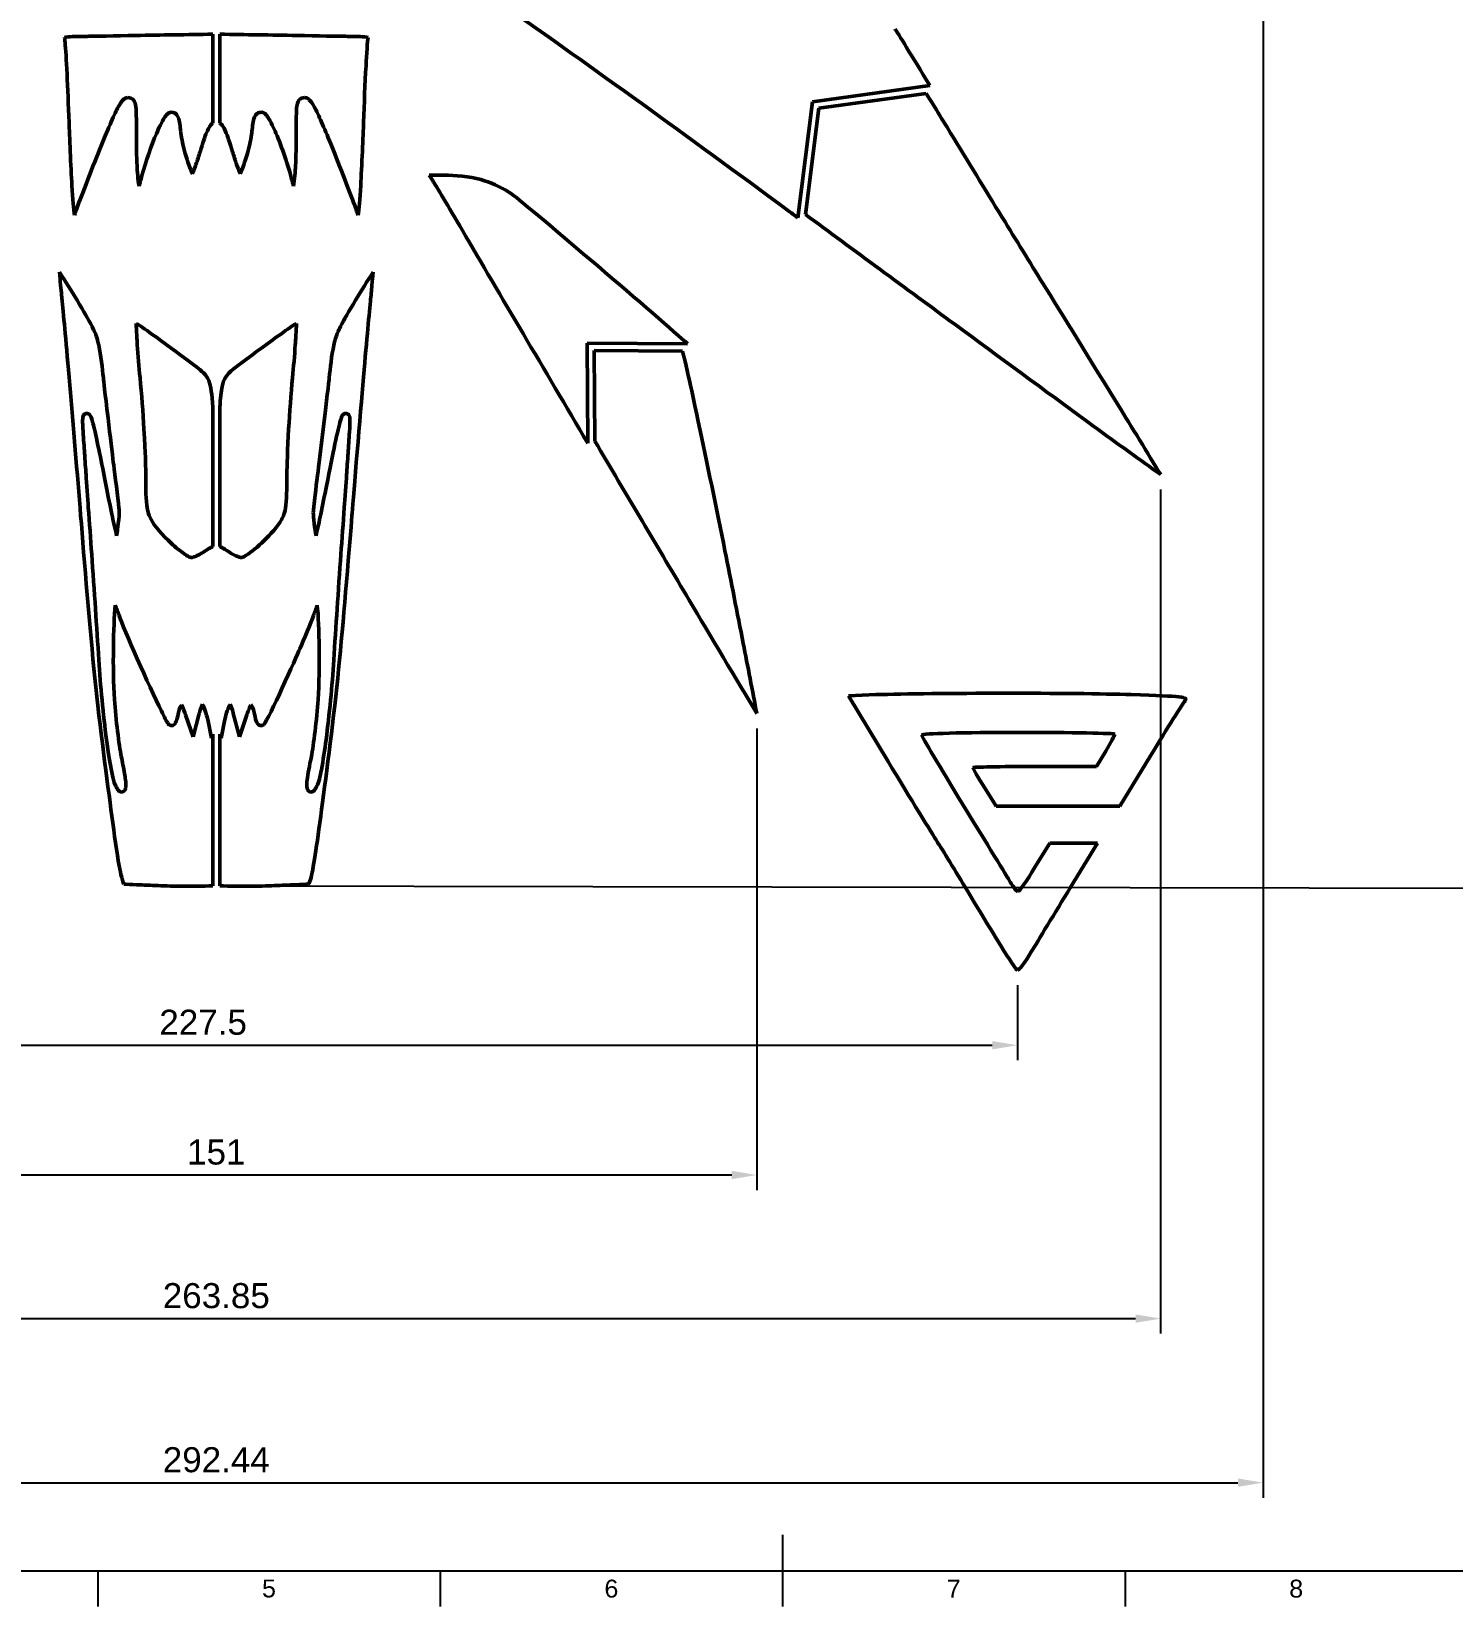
# Model space of a CAD drawing. Header units: millimetres. Extents: x 0 to 594, y 0 to 420.
# Drawn here: x 197.1 to 395.6, y 5 to 225.1 of the extents above; entities that cross this region are included whole.
import ezdxf
from ezdxf.enums import TextEntityAlignment as Align

# ---------------------------------------------------------------- set-up
doc = ezdxf.new("R2010")
doc.units = ezdxf.units.MM
doc.header["$LTSCALE"] = 0.75
for name, color, linetype, lineweight in [('Border', 7, 'Continuous', 25), ('Dimensions', 7, 'Continuous', 25), ('Visible', 7, 'Continuous', 50)]:
    doc.layers.add(name, color=color, linetype=linetype, lineweight=lineweight)
doc.styles.add('FusionTitle', font='arial.ttf')
doc.styles.get("Standard").update_dxf_attribs({"font": 'arial.ttf'})
doc.dimstyles.new('ISO-25', dxfattribs={"dimtxt": 3.5, "dimasz": 3.5, "dimexe": 2.1, "dimexo": 2.1, "dimgap": 1.4, "dimtad": 1, "dimzin": 12, "dimdsep": 46, "dimtxsty": 'Standard', "dimcen": 0, "dimclrd": 256, "dimclre": 256, "dimclrt": 256, "dimazin": 3, "dimtp": 0.1, "dimtm": 0.1, "dimtfac": 0.714286, "dimtmove": 0, "dimatfit": 3, "dimfxl": 1, "dimtzin": 12, "dimarcsym": 0})

# ---------------------------------------------------------------- blocks, each defined once
blk = doc.blocks.new('*D9')
at = {"layer": 'Defpoints', "color": 0, "transparency": 16777216}
for p in [(76.672313, 249.215953), (369.113087, 249.215953), (369.113087, 22.303294)]:
    blk.add_point(p, dxfattribs=at)
at = {"layer": 'Dimensions', "lineweight": -2, "transparency": 16777216}
for p, q in [((76.672313, 247.115953), (76.672313, 20.203294)), ((369.113087, 247.115953), (369.113087, 20.203294)), ((80.172313, 22.303294), (365.613087, 22.303294))]:
    blk.add_line(p, q, dxfattribs=at)
at = {"layer": 'Dimensions', "transparency": 16777216}
for points in [[(80.172313, 22.886627), (80.172313, 21.71996), (76.672313, 22.303294)], [(365.613087, 22.886627), (365.613087, 21.71996), (369.113087, 22.303294)]]:
    blk.add_solid(points, dxfattribs=at)
at = {"layer": 'Dimensions', "transparency": 16777216, "insert": (222.8927, 25.490299), "char_height": 3.5, "attachment_point": 5}
blk.add_mtext('292.44', dxfattribs=at)
blk = doc.blocks.new('*D10')
at = {"layer": 'Defpoints', "color": 0, "transparency": 16777216}
for p in [(90.969887, 163.189881), (354.815512, 163.189881), (354.815512, 45.231623)]:
    blk.add_point(p, dxfattribs=at)
at = {"layer": 'Dimensions', "lineweight": -2, "transparency": 16777216}
for p, q in [((90.969887, 161.089881), (90.969887, 43.131623)), ((354.815512, 161.089881), (354.815512, 43.131623)), ((94.469887, 45.231623), (351.315512, 45.231623))]:
    blk.add_line(p, q, dxfattribs=at)
at = {"layer": 'Dimensions', "transparency": 16777216}
for points in [[(94.469887, 45.814956), (94.469887, 44.64829), (90.969887, 45.231623)], [(351.315512, 45.814956), (351.315512, 44.64829), (354.815512, 45.231623)]]:
    blk.add_solid(points, dxfattribs=at)
at = {"layer": 'Dimensions', "transparency": 16777216, "insert": (222.8927, 48.419822), "char_height": 3.5, "attachment_point": 5}
blk.add_mtext('263.85', dxfattribs=at)
blk = doc.blocks.new('*D11')
at = {"layer": 'Defpoints', "color": 0, "transparency": 16777216}
for p in [(147.393221, 129.820052), (298.392179, 129.820052), (298.392179, 65.305196)]:
    blk.add_point(p, dxfattribs=at)
at = {"layer": 'Dimensions', "lineweight": -2, "transparency": 16777216}
for p, q in [((147.393221, 127.720052), (147.393221, 63.205196)), ((298.392179, 127.720052), (298.392179, 63.205196)), ((150.893221, 65.305196), (294.892179, 65.305196))]:
    blk.add_line(p, q, dxfattribs=at)
at = {"layer": 'Dimensions', "transparency": 16777216}
for points in [[(150.893221, 65.888529), (150.893221, 64.721862), (147.393221, 65.305196)], [(294.892179, 65.888529), (294.892179, 64.721862), (298.392179, 65.305196)]]:
    blk.add_solid(points, dxfattribs=at)
at = {"layer": 'Dimensions', "transparency": 16777216, "insert": (222.8927, 68.492201), "char_height": 3.5, "attachment_point": 5}
blk.add_mtext('151', dxfattribs=at)
blk = doc.blocks.new('*D12')
at = {"layer": 'Defpoints', "color": 0, "transparency": 16777216}
for p in [(223.95971, 403.259627), (223.3927, 105.70702), (403.937797, 105.362977)]:
    blk.add_point(p, dxfattribs=at)
at = {"layer": 'Dimensions', "lineweight": -2, "transparency": 16777216}
for p, q in [((226.059706, 403.255625), (406.604803, 402.911582)), ((404.498137, 399.41559), (403.944466, 108.862971)), ((225.492696, 105.703018), (406.037793, 105.358975))]:
    blk.add_line(p, q, dxfattribs=at)
at = {"layer": 'Dimensions', "transparency": 16777216}
for points in [[(403.914805, 399.416702), (405.081469, 399.414479), (404.504807, 402.915584)], [(403.361134, 108.864082), (404.527799, 108.861859), (403.937797, 105.362977)]]:
    blk.add_solid(points, dxfattribs=at)
at = {"layer": 'Dimensions', "transparency": 16777216, "insert": (401.034302, 254.145354), "char_height": 3.5, "attachment_point": 5, "rotation": 89.89079416}
blk.add_mtext('297.55', dxfattribs=at)
blk = doc.blocks.new('ISO_A2_SHEET')
at = {"layer": 'Border'}
for p, q in [((302, 15), (302, 5)), ((20, 10), (584, 10)), ((206.3334, 10), (206.3334, 5)), ((254.1667, 10), (254.1667, 5)), ((349.8333, 10), (349.8333, 5))]:
    blk.add_line(p, q, dxfattribs=at)
at = {"layer": 'Border', "style": 'FusionTitle'}
for s, p in [('5', (230.25005, 7.5)), ('6', (278.08335, 7.5)), ('7', (325.91665, 7.5)), ('8', (373.74995, 7.5))]:
    blk.add_text(s, height=2.5, dxfattribs=at).set_placement(p, align=Align.MIDDLE)
blk = doc.blocks.new('*D13')
at = {"layer": 'Defpoints', "color": 0, "transparency": 16777216}
for p in [(107.299722, 93.940627), (334.799722, 93.940627), (334.799722, 83.440627)]:
    blk.add_point(p, dxfattribs=at)
at = {"layer": 'Dimensions', "lineweight": -2, "transparency": 16777216}
for p, q in [((107.299722, 91.840627), (107.299722, 81.340627)), ((334.799722, 91.840627), (334.799722, 81.340627)), ((110.799722, 83.440627), (331.299722, 83.440627))]:
    blk.add_line(p, q, dxfattribs=at)
at = {"layer": 'Dimensions', "transparency": 16777216}
for points in [[(110.799722, 84.02396), (110.799722, 82.857294), (107.299722, 83.440627)], [(331.299722, 84.02396), (331.299722, 82.857294), (334.799722, 83.440627)]]:
    blk.add_solid(points, dxfattribs=at)
at = {"layer": 'Dimensions', "transparency": 16777216, "insert": (221.049722, 86.627632), "char_height": 3.5, "attachment_point": 5}
blk.add_mtext('227.5', dxfattribs=at)

msp = doc.modelspace()

# ---------------------------------------------------------------- linework, layer by layer
at = {"layer": 'Visible'}
for p, q in [((222.393, 212.304, 7.5), (222.393, 224.733, 7.5)), ((223.393, 224.733, 7.5), (223.393, 212.304, 7.5)), ((306.186, 215.297, 7.5), (322.582, 217.552, 7.5)), ((322.071, 216.472, 7.5), (307.081, 214.411, 7.5)), ((304.123, 199.092, 7.5), (306.186, 215.297, 7.5)), ((307.081, 214.411, 7.5), (305.189, 199.548, 7.5)), ((252.619, 205.059, 7.5), (255.317, 205.02, 7.5)), ((253.174, 204.186, 7.5), (252.619, 205.059, 7.5)), ((274.684, 181.538, 7.5), (288.734, 181.445, 7.5)), ((274.776, 167.603, 7.5), (274.684, 181.538, 7.5)), ((275.691, 180.531, 7.5), (275.774, 167.879, 7.5)), ((288.015, 180.45, 7.5), (275.691, 180.531, 7.5)), ((222.393, 153.122, 7.5), (222.393, 172.593, 7.5)), ((223.393, 172.593, 7.5), (223.393, 153.122, 7.5)), ((315.035, 132.438, 7.5), (311.186, 132.279, 7.5)), ((311.186, 132.279, 7.5), (316.742, 123.071, 7.5)), ((219.662, 126.534, 7.5), (218.609, 129.612, 7.5)), ((220.519, 129.804, 7.5), (219.662, 126.534, 7.5)), ((222.205, 126.374, 7.5), (221.689, 128.957, 7.5)), ((224.097, 128.957, 7.5), (223.58, 126.374, 7.5)), ((226.123, 126.534, 7.5), (225.267, 129.804, 7.5)), ((227.176, 129.612, 7.5), (226.123, 126.534, 7.5)), ((222.393, 126.91, 7.5), (222.205, 126.374, 7.5)), ((222.393, 105.707, 7.5), (222.393, 126.91, 7.5)), ((223.58, 126.374, 7.5), (223.393, 126.91, 7.5)), ((223.393, 126.91, 7.5), (223.393, 105.707, 7.5)), ((347.143, 124.54, 7.5), (345.833, 122.397, 7.5)), ((349.127, 116.84, 7.5), (353.413, 123.905, 7.5)), ((345.833, 122.397, 7.5), (337.221, 122.397, 7.5)), ((330.196, 119.46, 7.5), (331.823, 116.84, 7.5)), ((331.823, 116.84, 7.5), (349.127, 116.84, 7.5)), ((339.324, 111.681, 7.5), (337.26, 108.308, 7.5)), ((345.992, 111.681, 7.5), (339.324, 111.681, 7.5)), ((342.182, 105.45, 7.5), (345.992, 111.681, 7.5))]:
    msp.add_line(p, q, dxfattribs=at)
for points in [[(302.704, 200.138, 7.5), (288.377, 210.735, 7.5), (276.034, 219.625, 7.5), (262.62, 229.07, 7.5)], [(317.706, 225.499, 7.5), (318.076, 224.918, 7.5), (320.009, 221.754, 7.5), (322.582, 217.552, 7.5)], [(255.317, 205.02, 7.5), (256.826, 205.02, 7.5), (259.088, 204.702, 7.5), (260.358, 204.266, 7.5)], [(257.262, 197.32, 7.5), (255.357, 200.614, 7.5), (253.492, 203.67, 7.5), (253.174, 204.186, 7.5)], [(260.358, 204.266, 7.5), (261.588, 203.869, 7.5), (263.295, 203.035, 7.5), (264.128, 202.44, 7.5)], [(264.128, 202.44, 7.5), (266.787, 200.416, 7.5), (285.401, 184.541, 7.5), (288.734, 181.445, 7.5)], [(304.123, 199.092, 7.5), (303.64, 199.448, 7.5), (303.167, 199.797, 7.5), (302.704, 200.138, 7.5)], [(274.776, 167.603, 7.5), (268.746, 177.801, 7.5), (262.54, 188.327, 7.5), (257.262, 197.32, 7.5)], [(350.714, 132.438, 7.5), (342.936, 132.715, 7.5), (322.893, 132.676, 7.5), (315.035, 132.438, 7.5)], [(358.215, 131.564, 7.5), (358.692, 132.12, 7.5), (357.977, 132.199, 7.5), (350.714, 132.438, 7.5)], [(353.413, 123.905, 7.5), (355.755, 127.754, 7.5), (357.898, 131.207, 7.5), (358.215, 131.564, 7.5)], [(321.425, 126.802, 7.5), (321.425, 127, 7.5), (327.299, 127.159, 7.5), (334.919, 127.159, 7.5)], [(327.219, 116.999, 7.5), (324.044, 122.198, 7.5), (321.425, 126.603, 7.5), (321.425, 126.802, 7.5)], [(334.919, 127.159, 7.5), (342.34, 127.159, 7.5), (348.413, 127.04, 7.5), (348.413, 126.921, 7.5)], [(348.413, 126.921, 7.5), (348.413, 126.802, 7.5), (347.817, 125.73, 7.5), (347.143, 124.54, 7.5)], [(316.742, 123.071, 7.5), (319.838, 117.991, 7.5), (322.893, 112.991, 7.5), (323.608, 111.879, 7.5)], [(337.221, 122.397, 7.5), (332.458, 122.397, 7.5), (328.569, 122.317, 7.5), (328.569, 122.238, 7.5)], [(328.569, 122.238, 7.5), (328.569, 122.119, 7.5), (329.323, 120.888, 7.5), (330.196, 119.46, 7.5)], [(333.808, 106.244, 7.5), (333.411, 106.918, 7.5), (330.434, 111.76, 7.5), (327.219, 116.999, 7.5)], [(323.608, 111.879, 7.5), (324.283, 110.808, 7.5), (326.188, 107.712, 7.5), (327.815, 105.013, 7.5)], [(337.26, 108.308, 7.5), (336.109, 106.442, 7.5), (335.078, 104.934, 7.5), (334.879, 104.934, 7.5)], [(334.879, 104.934, 7.5), (334.72, 104.934, 7.5), (334.244, 105.529, 7.5), (333.808, 106.244, 7.5)], [(327.815, 105.013, 7.5), (333.49, 95.647, 7.5), (334.522, 94.02, 7.5), (334.8, 93.941, 7.5)], [(336.744, 96.481, 7.5), (337.657, 97.989, 7.5), (340.078, 101.997, 7.5), (342.182, 105.45, 7.5)], [(334.8, 93.941, 7.5), (334.998, 93.861, 7.5), (335.871, 95.012, 7.5), (336.744, 96.481, 7.5)]]:
    msp.add_open_spline(points, degree=3, dxfattribs=at)
for points, knots in [([(222.393, 224.733, 7.5), (218.857, 224.68, 7.5), (215.194, 224.62, 7.5), (208.872, 224.511, 7.5), (205.517, 224.451, 7.5), (205.08, 224.443, 7.5)], [0, 0, 0, 0, 1.0607548, 1.0607548, 1.8859213, 1.8859213, 1.8859213, 1.8859213]), ([(240.705, 224.443, 7.5), (240.268, 224.451, 7.5), (236.913, 224.511, 7.5), (230.592, 224.62, 7.5), (226.928, 224.68, 7.5), (223.393, 224.733, 7.5)], [0, 0, 0, 0, 0.13117946, 0.13117946, 0.29981119, 0.29981119, 0.29981119, 0.29981119]), ([(205.08, 224.443, 7.5), (204.471, 224.436, 7.5), (203.515, 224.426, 7.5), (202.397, 224.378, 7.5), (201.947, 224.348, 7.5), (201.683, 224.29, 7.5)], [0, 0, 0, 0, 0.18266689, 0.18266689, 0.28489641, 0.28489641, 0.28489641, 0.28489641]), ([(201.683, 224.29, 7.5), (201.7, 224.204, 7.5), (201.727, 224.031, 7.5), (201.921, 221.783, 7.5), (202.159, 217.338, 7.5), (202.318, 212.42, 7.5)], [0, 0, 0, 0, 0.02621181, 0.02621181, 0.12186664, 0.12186664, 0.12186664, 0.12186664]), ([(244.103, 224.29, 7.5), (243.838, 224.348, 7.5), (243.388, 224.378, 7.5), (242.27, 224.426, 7.5), (241.305, 224.437, 7.5), (240.705, 224.443, 7.5)], [0, 0, 0, 0, 0.08125936, 0.08125936, 0.22649093, 0.22649093, 0.22649093, 0.22649093]), ([(243.467, 212.42, 7.5), (243.552, 215.028, 7.5), (243.669, 217.836, 7.5), (243.893, 221.909, 7.5), (244.007, 223.819, 7.5), (244.103, 224.29, 7.5)], [0, 0, 0, 0, 0.782827, 0.782827, 1.2798649, 1.2798649, 1.2798649, 1.2798649]), ([(206.156, 207.506, 7.5), (207.36, 210.543, 7.5), (208.233, 212.645, 7.5), (209.196, 214.612, 7.5), (209.445, 215.032, 7.5), (209.783, 215.478, 7.5), (209.904, 215.603, 7.5), (210.101, 215.747, 7.5), (210.179, 215.792, 7.5), (210.355, 215.859, 7.5), (210.452, 215.878, 7.5), (210.55, 215.878, 7.5)], [0, 0, 0, 0, 0.9801837, 0.9801837, 1.4929777, 1.4929777, 1.8051205, 1.8051205, 1.9882904, 1.9882904, 2.1889238, 2.1889238, 2.1889238, 2.1889238]), ([(210.55, 215.878, 7.5), (210.681, 215.878, 7.5), (210.827, 215.865, 7.5), (211.08, 215.763, 7.5), (211.176, 215.701, 7.5), (211.339, 215.541, 7.5), (211.403, 215.448, 7.5), (211.518, 215.216, 7.5), (211.566, 215.061, 7.5), (211.731, 214.222, 7.5), (211.747, 213.042, 7.5), (211.725, 210.534, 7.5)], [0, 0, 0, 0, 0.03919364, 0.03919364, 0.06797355, 0.06797355, 0.09614747, 0.09614747, 0.13243617, 0.13243617, 0.2598978, 0.2598978, 0.2598978, 0.2598978]), ([(234.061, 210.534, 7.5), (234.04, 212.804, 7.5), (234.052, 213.992, 7.5), (234.189, 214.952, 7.5), (234.243, 215.16, 7.5), (234.371, 215.428, 7.5), (234.44, 215.539, 7.5), (234.626, 215.712, 7.5), (234.72, 215.771, 7.5), (234.967, 215.865, 7.5), (235.108, 215.878, 7.5), (235.236, 215.878, 7.5)], [0, 0, 0, 0, 0.6809094, 0.6809094, 0.9498222, 0.9498222, 1.1135747, 1.1135747, 1.2440845, 1.2440845, 1.4190438, 1.4190438, 1.4190438, 1.4190438]), ([(235.236, 215.878, 7.5), (235.333, 215.878, 7.5), (235.428, 215.86, 7.5), (235.621, 215.787, 7.5), (235.713, 215.73, 7.5), (235.915, 215.569, 7.5), (236.033, 215.442, 7.5), (236.424, 214.911, 7.5), (236.723, 214.36, 7.5), (237.718, 212.25, 7.5), (238.573, 210.173, 7.5), (239.629, 207.506, 7.5)], [0, 0, 0, 0, 0.02924366, 0.02924366, 0.06161016, 0.06161016, 0.10642665, 0.10642665, 0.20086401, 0.20086401, 0.36831955, 0.36831955, 0.36831955, 0.36831955]), ([(325.981, 210.094, 7.5), (325.309, 211.188, 7.5), (324.636, 212.285, 7.5), (323.332, 214.412, 7.5), (322.706, 215.434, 7.5), (322.071, 216.472, 7.5)], [0, 0, 0, 0, 0.38518788, 0.38518788, 0.7478997, 0.7478997, 0.7478997, 0.7478997]), ([(212.327, 204.307, 7.5), (212.753, 206.112, 7.5), (213.529, 208.394, 7.5), (214.589, 210.99, 7.5), (214.98, 211.886, 7.5), (215.518, 212.877, 7.5), (215.678, 213.143, 7.5), (215.924, 213.465, 7.5), (216.004, 213.551, 7.5), (216.128, 213.658, 7.5), (216.182, 213.697, 7.5), (216.274, 213.748, 7.5), (216.309, 213.764, 7.5), (216.367, 213.785, 7.5), (216.388, 213.792, 7.5), (216.421, 213.8, 7.5), (216.433, 213.803, 7.5), (216.45, 213.806, 7.5), (216.456, 213.807, 7.5), (216.461, 213.808, 7.5)], [0, 0, 0, 0, 0.5564215, 0.5564215, 0.7839715, 0.7839715, 0.8776917, 0.8776917, 0.9326152, 0.9326152, 0.9695044, 0.9695044, 0.991452, 0.991452, 1.0038295, 1.0038295, 1.0104264, 1.0104264, 1.0135931, 1.0135931, 1.0135931, 1.0135931]), ([(216.461, 213.808, 7.5), (216.516, 213.816, 7.5), (216.657, 213.838, 7.5), (216.936, 213.788, 7.5), (217.043, 213.747, 7.5), (217.232, 213.624, 7.5), (217.311, 213.549, 7.5), (217.462, 213.351, 7.5), (217.524, 213.226, 7.5), (217.758, 212.609, 7.5), (217.842, 211.836, 7.5), (217.913, 211.181, 7.5)], [0, 0, 0, 0, 0.01665043, 0.01665043, 0.02816826, 0.02816826, 0.03912592, 0.03912592, 0.05278814, 0.05278814, 0.10482991, 0.10482991, 0.10482991, 0.10482991]), ([(227.872, 211.181, 7.5), (227.946, 211.859, 7.5), (228.03, 212.637, 7.5), (228.278, 213.261, 7.5), (228.347, 213.393, 7.5), (228.521, 213.597, 7.5), (228.613, 213.672, 7.5), (228.816, 213.776, 7.5), (228.919, 213.806, 7.5), (229.164, 213.832, 7.5), (229.279, 213.815, 7.5), (229.324, 213.808, 7.5)], [0, 0, 0, 0, 0.20469496, 0.20469496, 0.26232287, 0.26232287, 0.3091583, 0.3091583, 0.35148875, 0.35148875, 0.40547379, 0.40547379, 0.40547379, 0.40547379]), ([(229.324, 213.808, 7.5), (229.327, 213.807, 7.5), (229.329, 213.807, 7.5), (229.404, 213.794, 7.5), (229.472, 213.769, 7.5), (229.615, 213.692, 7.5), (229.687, 213.637, 7.5), (229.869, 213.463, 7.5), (229.983, 213.314, 7.5), (230.495, 212.54, 7.5), (230.939, 211.566, 7.5), (232.056, 208.973, 7.5), (232.978, 206.342, 7.5), (233.459, 204.307, 7.5)], [0, 0, 0, 0, 0.00080954, 0.00080954, 0.02261369, 0.02261369, 0.04947151, 0.04947151, 0.09793042, 0.09793042, 0.2693108, 0.2693108, 0.76694666, 0.76694666, 0.76694666, 0.76694666]), ([(202.318, 212.42, 7.5), (202.388, 210.701, 7.5), (202.573, 206.2, 7.5), (202.836, 201.635, 7.5), (202.946, 200.267, 7.5), (203.079, 199.454, 7.5)], [0, 0, 0, 0, 0.51599267, 0.51599267, 0.89909949, 0.89909949, 0.89909949, 0.89909949]), ([(220.629, 208.303, 7.5), (221.011, 209.559, 7.5), (221.296, 210.423, 7.5), (221.671, 211.328, 7.5), (221.795, 211.585, 7.5), (221.992, 211.895, 7.5), (222.062, 211.992, 7.5), (222.216, 212.164, 7.5), (222.299, 212.24, 7.5), (222.393, 212.304, 7.5)], [0, 0, 0, 0, 0.39394508, 0.39394508, 0.58932043, 0.58932043, 0.68088204, 0.68088204, 0.76881829, 0.76881829, 0.76881829, 0.76881829]), ([(223.393, 212.304, 7.5), (223.526, 212.212, 7.5), (223.639, 212.096, 7.5), (223.904, 211.75, 7.5), (224.049, 211.47, 7.5), (224.45, 210.545, 7.5), (224.748, 209.647, 7.5), (225.156, 208.303, 7.5)], [0, 0, 0, 0, 0.0484992, 0.0484992, 0.13102051, 0.13102051, 0.29197476, 0.29197476, 0.29197476, 0.29197476]), ([(242.706, 199.454, 7.5), (242.839, 200.267, 7.5), (242.95, 201.635, 7.5), (243.213, 206.2, 7.5), (243.397, 210.701, 7.5), (243.467, 212.42, 7.5)], [0, 0, 0, 0, 0.24720618, 0.24720618, 0.58015922, 0.58015922, 0.58015922, 0.58015922]), ([(211.725, 210.534, 7.5), (211.725, 209.168, 7.5), (211.75, 207.695, 7.5), (211.861, 205.627, 7.5), (211.943, 204.403, 7.5), (212.101, 203.517, 7.5)], [0, 0, 0, 0, 0.40971009, 0.40971009, 0.62690206, 0.62690206, 0.62690206, 0.62690206]), ([(217.913, 211.181, 7.5), (217.925, 211.048, 7.5), (218.018, 209.99, 7.5), (218.879, 206.94, 7.5), (219.258, 205.862, 7.5), (219.566, 205.206, 7.5)], [0, 0, 0, 0, 0.040021725, 0.040021725, 0.06399534, 0.06399534, 0.06399534, 0.06399534]), ([(226.219, 205.206, 7.5), (226.527, 205.862, 7.5), (226.906, 206.94, 7.5), (227.703, 209.761, 7.5), (227.826, 210.654, 7.5), (227.872, 211.181, 7.5)], [0, 0, 0, 0, 0.21746097, 0.21746097, 0.53693609, 0.53693609, 0.53693609, 0.53693609]), ([(233.684, 203.517, 7.5), (233.843, 204.403, 7.5), (233.924, 205.627, 7.5), (234.035, 207.695, 7.5), (234.061, 209.168, 7.5), (234.061, 210.534, 7.5)], [0, 0, 0, 0, 0.27007221, 0.27007221, 0.77953538, 0.77953538, 0.77953538, 0.77953538]), ([(338.764, 189.253, 7.5), (336.859, 192.33, 7.5), (334.965, 195.413, 7.5), (330.796, 202.206, 7.5), (328.236, 206.389, 7.5), (325.981, 210.094, 7.5)], [0, 0, 0, 0, 1.0856372, 1.0856372, 2.3909945, 2.3909945, 2.3909945, 2.3909945]), ([(203.079, 199.454, 7.5), (203.307, 200.132, 7.5), (203.735, 201.29, 7.5), (204.835, 204.18, 7.5), (205.507, 205.89, 7.5), (206.156, 207.506, 7.5)], [0, 0, 0, 0, 0.21476644, 0.21476644, 0.47721714, 0.47721714, 0.47721714, 0.47721714]), ([(219.566, 205.206, 7.5), (219.728, 205.614, 7.5), (219.906, 206.114, 7.5), (220.247, 207.108, 7.5), (220.446, 207.72, 7.5), (220.629, 208.303, 7.5)], [0, 0, 0, 0, 0.13152361, 0.13152361, 0.31148466, 0.31148466, 0.31148466, 0.31148466]), ([(225.156, 208.303, 7.5), (225.34, 207.72, 7.5), (225.539, 207.108, 7.5), (225.88, 206.114, 7.5), (226.057, 205.614, 7.5), (226.219, 205.206, 7.5)], [0, 0, 0, 0, 0.18333375, 0.18333375, 0.31732229, 0.31732229, 0.31732229, 0.31732229]), ([(239.629, 207.506, 7.5), (240.278, 205.89, 7.5), (240.95, 204.18, 7.5), (242.051, 201.29, 7.5), (242.478, 200.132, 7.5), (242.706, 199.454, 7.5)], [0, 0, 0, 0, 0.52226108, 0.52226108, 0.94963335, 0.94963335, 0.94963335, 0.94963335]), ([(212.101, 203.517, 7.5), (212.14, 203.641, 7.5), (212.178, 203.768, 7.5), (212.253, 204.03, 7.5), (212.291, 204.169, 7.5), (212.327, 204.307, 7.5)], [0, 0, 0, 0, 0.03912203, 0.03912203, 0.081799734, 0.081799734, 0.081799734, 0.081799734]), ([(233.459, 204.307, 7.5), (233.494, 204.169, 7.5), (233.532, 204.03, 7.5), (233.607, 203.768, 7.5), (233.645, 203.641, 7.5), (233.684, 203.517, 7.5)], [0, 0, 0, 0, 0.04275392, 0.04275392, 0.081945816, 0.081945816, 0.081945816, 0.081945816]), ([(305.189, 199.548, 7.5), (311.697, 194.749, 7.5), (319.459, 189.039, 7.5), (331.989, 179.83, 7.5), (338.988, 174.69, 7.5), (344.371, 170.743, 7.5)], [0, 0, 0, 0, 2.4258005, 2.4258005, 4.6099908, 4.6099908, 4.6099908, 4.6099908]), ([(205.54, 183.877, 7.5), (205.041, 184.861, 7.5), (204.422, 185.931, 7.5), (202.675, 188.838, 7.5), (201.746, 190.337, 7.5), (200.991, 191.482, 7.5)], [0, 0, 0, 0, 0.33109222, 0.33109222, 0.5852619, 0.5852619, 0.5852619, 0.5852619]), ([(200.991, 191.482, 7.5), (201.035, 190.899, 7.5), (201.091, 190.258, 7.5), (201.243, 188.612, 7.5), (201.336, 187.71, 7.5), (201.364, 187.448, 7.5)], [0, 0, 0, 0, 0.17561765, 0.17561765, 0.49082153, 0.49082153, 0.49082153, 0.49082153]), ([(244.795, 191.482, 7.5), (244.039, 190.337, 7.5), (243.111, 188.838, 7.5), (241.363, 185.931, 7.5), (240.745, 184.861, 7.5), (240.245, 183.877, 7.5)], [0, 0, 0, 0, 0.41167715, 0.41167715, 0.9479453, 0.9479453, 0.9479453, 0.9479453]), ([(244.422, 187.448, 7.5), (244.499, 188.188, 7.5), (244.572, 188.928, 7.5), (244.695, 190.258, 7.5), (244.75, 190.899, 7.5), (244.795, 191.482, 7.5)], [0, 0, 0, 0, 0.2231452, 0.2231452, 0.40053516, 0.40053516, 0.40053516, 0.40053516]), ([(201.364, 187.448, 7.5), (201.599, 184.992, 7.5), (201.918, 181.667, 7.5), (202.909, 170.136, 7.5), (203.474, 163.226, 7.5), (203.944, 157.475, 7.5)], [0, 0, 0, 0, 0.7403907, 0.7403907, 1.4319686, 1.4319686, 1.4319686, 1.4319686]), ([(241.841, 157.475, 7.5), (241.941, 158.691, 7.5), (242.871, 170.08, 7.5), (243.867, 181.667, 7.5), (244.186, 184.992, 7.5), (244.422, 187.448, 7.5)], [0, 0, 0, 0, 0.36584762, 0.36584762, 0.75359181, 0.75359181, 0.75359181, 0.75359181]), ([(354.816, 163.19, 7.5), (353.125, 165.993, 7.5), (350.579, 170.136, 7.5), (345.776, 177.934, 7.5), (341.893, 184.206, 7.5), (338.764, 189.253, 7.5)], [0, 0, 0, 0, 0.9821036, 0.9821036, 2.9437389, 2.9437389, 2.9437389, 2.9437389]), ([(207.116, 176.71, 7.5), (206.983, 178.004, 7.5), (206.793, 179.85, 7.5), (206.17, 182.647, 7.5), (205.809, 183.352, 7.5), (205.54, 183.877, 7.5)], [0, 0, 0, 0, 0.39031413, 0.39031413, 0.76485141, 0.76485141, 0.76485141, 0.76485141]), ([(211.696, 184.303, 7.5), (211.712, 183.425, 7.5), (211.82, 181.886, 7.5), (211.965, 179.844, 7.5), (212.1, 178.233, 7.5), (212.238, 176.731, 7.5)], [0, 0, 0, 0, 0.26331552, 0.26331552, 0.94835909, 0.94835909, 0.94835909, 0.94835909]), ([(218.665, 179.338, 7.5), (218.039, 179.8, 7.5), (215.324, 181.807, 7.5), (212.892, 183.546, 7.5), (212.15, 184.049, 7.5), (211.696, 184.303, 7.5)], [0, 0, 0, 0, 0.23371134, 0.23371134, 0.41282943, 0.41282943, 0.41282943, 0.41282943]), ([(234.09, 184.303, 7.5), (233.635, 184.049, 7.5), (232.893, 183.546, 7.5), (230.462, 181.807, 7.5), (227.747, 179.8, 7.5), (227.12, 179.338, 7.5)], [0, 0, 0, 0, 0.15614043, 0.15614043, 0.35987077, 0.35987077, 0.35987077, 0.35987077]), ([(233.547, 176.731, 7.5), (233.685, 178.233, 7.5), (233.82, 179.844, 7.5), (233.966, 181.886, 7.5), (234.073, 183.425, 7.5), (234.09, 184.303, 7.5)], [0, 0, 0, 0, 0.45263038, 0.45263038, 0.62661143, 0.62661143, 0.62661143, 0.62661143]), ([(240.245, 183.877, 7.5), (239.976, 183.352, 7.5), (239.615, 182.647, 7.5), (238.992, 179.85, 7.5), (238.803, 178.004, 7.5), (238.67, 176.71, 7.5)], [0, 0, 0, 0, 0.17695065, 0.17695065, 0.36135508, 0.36135508, 0.36135508, 0.36135508]), ([(222.393, 172.593, 7.5), (222.279, 174.456, 7.5), (222.145, 175.549, 7.5), (221.66, 176.741, 7.5), (221.43, 177.076, 7.5), (220.568, 177.952, 7.5), (219.791, 178.496, 7.5), (218.665, 179.338, 7.5)], [0, 0, 0, 0, 0.5599965, 0.5599965, 0.8681076, 0.8681076, 1.3495605, 1.3495605, 1.3495605, 1.3495605]), ([(227.12, 179.338, 7.5), (225.536, 178.154, 7.5), (224.676, 177.584, 7.5), (223.982, 176.448, 7.5), (223.831, 176.058, 7.5), (223.559, 174.805, 7.5), (223.471, 173.871, 7.5), (223.393, 172.593, 7.5)], [0, 0, 0, 0, 0.5931059, 0.5931059, 0.8386171, 0.8386171, 1.163773, 1.163773, 1.163773, 1.163773]), ([(293.945, 152.555, 7.5), (292.776, 158.359, 7.5), (291.425, 164.966, 7.5), (289.756, 172.827, 7.5), (288.55, 178.471, 7.5), (288.015, 180.45, 7.5)], [0, 0, 0, 0, 1.7761126, 1.7761126, 2.4693669, 2.4693669, 2.4693669, 2.4693669]), ([(208.506, 164.912, 7.5), (208.365, 166.081, 7.5), (208.059, 168.608, 7.5), (207.327, 174.781, 7.5), (207.17, 176.215, 7.5), (207.116, 176.71, 7.5)], [0, 0, 0, 0, 0.35302525, 0.35302525, 0.88252532, 0.88252532, 0.88252532, 0.88252532]), ([(212.238, 176.731, 7.5), (212.465, 174.46, 7.5), (212.652, 171.847, 7.5), (213.002, 165.812, 7.5), (213.017, 164.718, 7.5), (213.034, 163.47, 7.5)], [0, 0, 0, 0, 0.6845847, 0.6845847, 1.7979219, 1.7979219, 1.7979219, 1.7979219]), ([(232.751, 163.47, 7.5), (232.758, 163.97, 7.5), (232.847, 166.919, 7.5), (233.133, 171.847, 7.5), (233.32, 174.46, 7.5), (233.547, 176.731, 7.5)], [0, 0, 0, 0, 0.14995327, 0.14995327, 0.2809649, 0.2809649, 0.2809649, 0.2809649]), ([(238.67, 176.71, 7.5), (238.628, 176.334, 7.5), (238.214, 172.722, 7.5), (237.775, 169.022, 7.5), (237.528, 166.967, 7.5), (237.279, 164.912, 7.5)], [0, 0, 0, 0, 0.11339208, 0.11339208, 0.25513311, 0.25513311, 0.25513311, 0.25513311]), ([(204.296, 169.111, 7.5), (204.263, 169.56, 7.5), (204.169, 170.779, 7.5), (204.265, 171.31, 7.5), (204.291, 171.399, 7.5), (204.373, 171.534, 7.5), (204.414, 171.581, 7.5), (204.515, 171.665, 7.5), (204.575, 171.698, 7.5), (204.706, 171.739, 7.5), (204.775, 171.746, 7.5), (204.904, 171.734, 7.5), (204.963, 171.718, 7.5), (205.069, 171.67, 7.5), (205.116, 171.638, 7.5), (205.201, 171.562, 7.5), (205.238, 171.517, 7.5), (205.312, 171.405, 7.5), (205.352, 171.324, 7.5), (205.514, 170.911, 7.5), (205.663, 170.374, 7.5), (206.344, 167.507, 7.5), (207.053, 163.923, 7.5), (207.508, 161.579, 7.5)], [0, 0, 0, 0, 0.13516919, 0.13516919, 0.16203935, 0.16203935, 0.179426, 0.179426, 0.1986661, 0.1986661, 0.21796088, 0.21796088, 0.2349629, 0.2349629, 0.25072181, 0.25072181, 0.26700999, 0.26700999, 0.28811345, 0.28811345, 0.34415319, 0.34415319, 0.48509, 0.48509, 0.48509, 0.48509]), ([(238.277, 161.579, 7.5), (239.22, 166.43, 7.5), (239.86, 169.458, 7.5), (240.354, 171.153, 7.5), (240.434, 171.338, 7.5), (240.54, 171.508, 7.5), (240.588, 171.571, 7.5), (240.705, 171.663, 7.5), (240.761, 171.694, 7.5), (240.887, 171.736, 7.5), (240.956, 171.745, 7.5), (241.091, 171.736, 7.5), (241.157, 171.719, 7.5), (241.271, 171.664, 7.5), (241.32, 171.629, 7.5), (241.401, 171.547, 7.5), (241.434, 171.502, 7.5), (241.489, 171.399, 7.5), (241.509, 171.344, 7.5), (241.545, 171.197, 7.5), (241.557, 171.09, 7.5), (241.58, 170.576, 7.5), (241.552, 169.955, 7.5), (241.489, 169.111, 7.5)], [0, 0, 0, 0, 1.4826156, 1.4826156, 1.9696712, 1.9696712, 2.222229, 2.222229, 2.4122609, 2.4122609, 2.617543, 2.617543, 2.8171986, 2.8171986, 2.9947588, 2.9947588, 3.1608889, 3.1608889, 3.3388309, 3.3388309, 3.6069172, 3.6069172, 4.3115284, 4.3115284, 4.3115284, 4.3115284]), ([(344.371, 170.743, 7.5), (346.348, 169.297, 7.5), (348.466, 167.753, 7.5), (351.83, 165.321, 7.5), (353.423, 164.174, 7.5), (354.816, 163.19, 7.5)], [0, 0, 0, 0, 0.734932, 0.734932, 1.2457968, 1.2457968, 1.2457968, 1.2457968]), ([(204.693, 163.155, 7.5), (204.633, 164.038, 7.5), (204.555, 165.135, 7.5), (204.429, 166.962, 7.5), (204.341, 168.258, 7.5), (204.296, 169.111, 7.5)], [0, 0, 0, 0, 0.26544949, 0.26544949, 0.44827317, 0.44827317, 0.44827317, 0.44827317]), ([(241.489, 169.111, 7.5), (241.444, 168.258, 7.5), (241.356, 166.962, 7.5), (241.231, 165.135, 7.5), (241.152, 164.038, 7.5), (241.092, 163.155, 7.5)], [0, 0, 0, 0, 0.2562648, 0.2562648, 0.62834658, 0.62834658, 0.62834658, 0.62834658]), ([(275.774, 167.879, 7.5), (280.087, 160.585, 7.5), (284.695, 152.807, 7.5), (291.732, 140.966, 7.5), (295.683, 134.327, 7.5), (298.392, 129.82, 7.5)], [0, 0, 0, 0, 2.5421151, 2.5421151, 4.1909806, 4.1909806, 4.1909806, 4.1909806]), ([(205.487, 152.04, 7.5), (205.333, 154.156, 7.5), (205.165, 156.489, 7.5), (204.926, 159.84, 7.5), (204.771, 162.016, 7.5), (204.693, 163.155, 7.5)], [0, 0, 0, 0, 0.6363106, 0.6363106, 1.0200653, 1.0200653, 1.0200653, 1.0200653]), ([(209.338, 157.903, 7.5), (209.335, 158.159, 7.5), (209.227, 159.138, 7.5), (209.02, 161.014, 7.5), (208.614, 164.092, 7.5), (208.506, 164.912, 7.5)], [0, 0, 0, 0, 0.0769573, 0.0769573, 3.445843, 3.445843, 3.445843, 3.445843]), ([(213.034, 163.47, 7.5), (213.034, 161.93, 7.5), (213.034, 160.147, 7.5), (213.297, 157.891, 7.5), (213.524, 157.378, 7.5), (213.772, 156.91, 7.5)], [0, 0, 0, 0, 0.46212973, 0.46212973, 0.86188048, 0.86188048, 0.86188048, 0.86188048]), ([(232.013, 156.91, 7.5), (232.233, 157.324, 7.5), (232.475, 157.78, 7.5), (232.751, 160.147, 7.5), (232.751, 161.93, 7.5), (232.751, 163.47, 7.5)], [0, 0, 0, 0, 0.14089974, 0.14089974, 0.28818762, 0.28818762, 0.28818762, 0.28818762]), ([(237.279, 164.912, 7.5), (237.196, 164.278, 7.5), (236.908, 162.097, 7.5), (236.636, 159.833, 7.5), (236.565, 159.226, 7.5), (236.509, 158.68, 7.5), (236.449, 158.093, 7.5), (236.447, 157.903, 7.5)], [0, 0, 0, 0, 0.1920163, 0.1920163, 0.24514762, 0.24514762, 0.25062269, 0.25062269, 0.25062269, 0.25062269]), ([(241.092, 163.155, 7.5), (241.014, 162.016, 7.5), (240.86, 159.84, 7.5), (240.62, 156.489, 7.5), (240.452, 154.156, 7.5), (240.298, 152.04, 7.5)], [0, 0, 0, 0, 0.34262772, 0.34262772, 0.91074495, 0.91074495, 0.91074495, 0.91074495]), ([(207.508, 161.579, 7.5), (207.763, 160.284, 7.5), (208.036, 158.93, 7.5), (208.505, 156.692, 7.5), (208.746, 155.57, 7.5), (208.964, 154.629, 7.5)], [0, 0, 0, 0, 0.39566872, 0.39566872, 0.69062878, 0.69062878, 0.69062878, 0.69062878]), ([(236.821, 154.629, 7.5), (237.04, 155.57, 7.5), (237.281, 156.692, 7.5), (237.749, 158.93, 7.5), (238.022, 160.284, 7.5), (238.277, 161.579, 7.5)], [0, 0, 0, 0, 0.28993446, 0.28993446, 0.67886167, 0.67886167, 0.67886167, 0.67886167]), ([(203.944, 157.475, 7.5), (204.431, 151.447, 7.5), (205.236, 141.479, 7.5), (206.62, 128.082, 7.5), (207.66, 120.254, 7.5), (208.307, 115.432, 7.5)], [0, 0, 0, 0, 1.8142108, 1.8142108, 3.6066089, 3.6066089, 3.6066089, 3.6066089]), ([(208.964, 154.629, 7.5), (209.055, 155.183, 7.5), (209.139, 155.781, 7.5), (209.308, 157.234, 7.5), (209.33, 157.724, 7.5), (209.338, 157.903, 7.5)], [0, 0, 0, 0, 0.1685305, 0.1685305, 0.43603293, 0.43603293, 0.43603293, 0.43603293]), ([(213.772, 156.91, 7.5), (214.2, 156.055, 7.5), (215.411, 154.706, 7.5), (217.238, 153.015, 7.5), (217.851, 152.509, 7.5), (218.582, 151.993, 7.5), (218.83, 151.831, 7.5), (219.131, 151.677, 7.5), (219.215, 151.638, 7.5), (219.364, 151.587, 7.5), (219.396, 151.585, 7.5), (219.401, 151.584, 7.5)], [0, 0, 0, 0, 0.28664361, 0.28664361, 0.43754291, 0.43754291, 0.498433, 0.498433, 0.51843089, 0.51843089, 0.53669172, 0.53669172, 0.53669172, 0.53669172]), ([(226.385, 151.584, 7.5), (226.389, 151.585, 7.5), (226.421, 151.587, 7.5), (226.603, 151.65, 7.5), (226.787, 151.734, 7.5), (227.753, 152.341, 7.5), (228.695, 153.12, 7.5), (230.333, 154.71, 7.5), (231.559, 156.002, 7.5), (232.013, 156.91, 7.5)], [0, 0, 0, 0, 0.00123054, 0.00123054, 0.00319134, 0.00319134, 0.008038908, 0.008038908, 0.01197171, 0.01197171, 0.01197171, 0.01197171]), ([(236.447, 157.903, 7.5), (236.468, 157.443, 7.5), (236.486, 157.159, 7.5), (236.646, 155.781, 7.5), (236.73, 155.183, 7.5), (236.821, 154.629, 7.5)], [0, 0, 0, 0, 0.13826321, 0.13826321, 0.23333202, 0.23333202, 0.23333202, 0.23333202]), ([(237.478, 115.432, 7.5), (238.126, 120.253, 7.5), (239.165, 128.082, 7.5), (240.545, 141.438, 7.5), (241.135, 148.739, 7.5), (241.841, 157.475, 7.5)], [0, 0, 0, 0, 1.4592673, 1.4592673, 2.9272191, 2.9272191, 2.9272191, 2.9272191]), ([(206.479, 137.281, 7.5), (206.34, 139.481, 7.5), (206.169, 142.094, 7.5), (205.854, 146.818, 7.5), (205.658, 149.686, 7.5), (205.487, 152.04, 7.5)], [0, 0, 0, 0, 0.6611171, 0.6611171, 1.3321632, 1.3321632, 1.3321632, 1.3321632]), ([(219.401, 151.584, 7.5), (219.408, 151.585, 7.5), (219.452, 151.586, 7.5), (220.087, 151.748, 7.5), (220.845, 152.17, 7.5), (221.299, 152.488, 7.5)], [0, 0, 0, 0, 0.002161811, 0.002161811, 0.013831011, 0.013831011, 0.013831011, 0.013831011]), ([(221.299, 152.488, 7.5), (221.449, 152.59, 7.5), (221.6, 152.692, 7.5), (222.029, 152.942, 7.5), (222.209, 153.037, 7.5), (222.393, 153.122, 7.5)], [0, 0, 0, 0, 0.054394373, 0.054394373, 0.091769052, 0.091769052, 0.091769052, 0.091769052]), ([(223.393, 153.122, 7.5), (223.576, 153.037, 7.5), (223.756, 152.942, 7.5), (224.185, 152.692, 7.5), (224.337, 152.59, 7.5), (224.487, 152.488, 7.5)], [0, 0, 0, 0, 0.06069162, 0.06069162, 0.149021, 0.149021, 0.149021, 0.149021]), ([(224.487, 152.488, 7.5), (224.792, 152.274, 7.5), (225.082, 152.083, 7.5), (225.799, 151.76, 7.5), (225.971, 151.69, 7.5), (226.3, 151.588, 7.5), (226.374, 151.585, 7.5), (226.385, 151.584, 7.5)], [0, 0, 0, 0, 0.11191217, 0.11191217, 0.14294417, 0.14294417, 0.17587202, 0.17587202, 0.17587202, 0.17587202]), ([(240.298, 152.04, 7.5), (240.127, 149.686, 7.5), (239.932, 146.818, 7.5), (239.616, 142.094, 7.5), (239.445, 139.481, 7.5), (239.306, 137.282, 7.5)], [0, 0, 0, 0, 0.7082708, 0.7082708, 1.4060674, 1.4060674, 1.4060674, 1.4060674]), ([(298.392, 129.82, 7.5), (297.823, 132.829, 7.5), (297.105, 136.526, 7.5), (295.682, 143.796, 7.5), (294.793, 148.291, 7.5), (293.945, 152.555, 7.5)], [0, 0, 0, 0, 0.9187332, 0.9187332, 2.1989622, 2.1989622, 2.1989622, 2.1989622]), ([(208.785, 144.927, 7.5), (208.641, 143.569, 7.5), (208.543, 141.306, 7.5), (208.49, 136.602, 7.5), (208.522, 133.936, 7.5), (208.667, 131.751, 7.5)], [0, 0, 0, 0, 0.40969745, 0.40969745, 0.7843718, 0.7843718, 0.7843718, 0.7843718]), ([(209.322, 143.503, 7.5), (209.233, 143.755, 7.5), (209.141, 144.011, 7.5), (208.963, 144.481, 7.5), (208.875, 144.708, 7.5), (208.785, 144.927, 7.5)], [0, 0, 0, 0, 0.08019969, 0.08019969, 0.15122691, 0.15122691, 0.15122691, 0.15122691]), ([(216.251, 128.286, 7.5), (216.204, 128.334, 7.5), (216.158, 128.396, 7.5), (215.935, 128.741, 7.5), (215.657, 129.258, 7.5), (213.471, 133.692, 7.5), (209.946, 141.573, 7.5), (209.322, 143.503, 7.5)], [0, 0, 0, 0, 0.0202078, 0.0202078, 0.0794138, 0.0794138, 0.31346844, 0.31346844, 0.31346844, 0.31346844]), ([(236.463, 143.503, 7.5), (236.138, 142.495, 7.5), (235.075, 140.033, 7.5), (234.046, 137.673, 7.5), (230.226, 129.011, 7.5), (229.535, 128.286, 7.5)], [0, 0, 0, 0, 0.31790721, 0.31790721, 0.6394551, 0.6394551, 0.6394551, 0.6394551]), ([(237, 144.927, 7.5), (236.911, 144.708, 7.5), (236.822, 144.481, 7.5), (236.645, 144.011, 7.5), (236.552, 143.755, 7.5), (236.463, 143.503, 7.5)], [0, 0, 0, 0, 0.07074632, 0.07074632, 0.15062883, 0.15062883, 0.15062883, 0.15062883]), ([(237.118, 131.751, 7.5), (237.264, 133.936, 7.5), (237.295, 136.602, 7.5), (237.243, 141.306, 7.5), (237.145, 143.569, 7.5), (237, 144.927, 7.5)], [0, 0, 0, 0, 0.6568826, 0.6568826, 1.375168, 1.375168, 1.375168, 1.375168]), ([(208.846, 119.642, 7.5), (208.289, 120.624, 7.5), (207.708, 125.014, 7.5), (207.097, 129.625, 7.5), (206.706, 133.673, 7.5), (206.479, 137.281, 7.5)], [0, 0, 0, 0, 0.3388811, 0.3388811, 1.3951493, 1.3951493, 1.3951493, 1.3951493]), ([(239.306, 137.282, 7.5), (239.08, 133.673, 7.5), (238.688, 129.625, 7.5), (238.05, 124.805, 7.5), (237.822, 123.246, 7.5), (237.396, 121.027, 7.5), (237.218, 120.134, 7.5), (236.939, 119.642, 7.5)], [0, 0, 0, 0, 1.0847642, 1.0847642, 1.4978216, 1.4978216, 1.7913813, 1.7913813, 1.7913813, 1.7913813]), ([(208.667, 131.751, 7.5), (208.768, 130.343, 7.5), (208.928, 128.753, 7.5), (209.27, 125.883, 7.5), (209.456, 124.598, 7.5), (209.611, 123.802, 7.5)], [0, 0, 0, 0, 0.42360459, 0.42360459, 0.8608808, 0.8608808, 0.8608808, 0.8608808]), ([(218.053, 131.033, 7.5), (217.972, 130.928, 7.5), (217.878, 130.763, 7.5), (217.685, 130.275, 7.5), (217.607, 129.995, 7.5), (217.551, 129.722, 7.5)], [0, 0, 0, 0, 0.039888191, 0.039888191, 0.083979138, 0.083979138, 0.083979138, 0.083979138]), ([(218.609, 129.612, 7.5), (218.581, 129.696, 7.5), (218.479, 130.001, 7.5), (218.233, 130.622, 7.5), (218.14, 130.842, 7.5), (218.053, 131.033, 7.5)], [0, 0, 0, 0, 0.026498277, 0.026498277, 0.039644501, 0.039644501, 0.039644501, 0.039644501]), ([(220.956, 131.093, 7.5), (220.874, 130.912, 7.5), (220.797, 130.705, 7.5), (220.614, 130.17, 7.5), (220.54, 129.885, 7.5), (220.519, 129.804, 7.5)], [0, 0, 0, 0, 0.05973217, 0.05973217, 0.16666831, 0.16666831, 0.16666831, 0.16666831]), ([(221.689, 128.957, 7.5), (221.604, 129.368, 7.5), (221.49, 129.789, 7.5), (221.221, 130.56, 7.5), (221.082, 130.873, 7.5), (220.956, 131.093, 7.5)], [0, 0, 0, 0, 0.12572901, 0.12572901, 0.24663622, 0.24663622, 0.24663622, 0.24663622]), ([(224.829, 131.093, 7.5), (224.703, 130.873, 7.5), (224.564, 130.56, 7.5), (224.296, 129.789, 7.5), (224.181, 129.368, 7.5), (224.097, 128.957, 7.5)], [0, 0, 0, 0, 0.07624411, 0.07624411, 0.15552886, 0.15552886, 0.15552886, 0.15552886]), ([(225.267, 129.804, 7.5), (225.246, 129.885, 7.5), (225.171, 130.17, 7.5), (224.989, 130.705, 7.5), (224.911, 130.912, 7.5), (224.829, 131.093, 7.5)], [0.000048203, 0.000048203, 0.000048203, 0.000048203, 0.024531862, 0.024531862, 0.038207893, 0.038207893, 0.038207893, 0.038207893]), ([(227.733, 131.033, 7.5), (227.645, 130.842, 7.5), (227.553, 130.622, 7.5), (227.306, 130.002, 7.5), (227.206, 129.701, 7.5), (227.176, 129.612, 7.5)], [0, 0, 0, 0, 0.06297495, 0.06297495, 0.18983977, 0.18983977, 0.18983977, 0.18983977]), ([(228.235, 129.722, 7.5), (228.178, 129.995, 7.5), (228.101, 130.275, 7.5), (227.907, 130.763, 7.5), (227.813, 130.928, 7.5), (227.733, 131.033, 7.5)], [0, 0, 0, 0, 0.08349145, 0.08349145, 0.15902447, 0.15902447, 0.15902447, 0.15902447]), ([(236.175, 123.802, 7.5), (236.33, 124.598, 7.5), (236.515, 125.883, 7.5), (236.858, 128.753, 7.5), (237.017, 130.343, 7.5), (237.118, 131.751, 7.5)], [0, 0, 0, 0, 0.24328686, 0.24328686, 0.47896727, 0.47896727, 0.47896727, 0.47896727]), ([(217.551, 129.722, 7.5), (217.488, 129.328, 7.5), (217.393, 128.974, 7.5), (217.236, 128.563, 7.5), (217.179, 128.451, 7.5), (217.08, 128.312, 7.5), (217.028, 128.254, 7.5), (216.907, 128.168, 7.5), (216.849, 128.141, 7.5), (216.721, 128.106, 7.5), (216.651, 128.101, 7.5), (216.515, 128.118, 7.5), (216.45, 128.139, 7.5), (216.338, 128.202, 7.5), (216.291, 128.24, 7.5), (216.251, 128.286, 7.5)], [0, 0, 0, 0, 0.11965971, 0.11965971, 0.19255682, 0.19255682, 0.2410381, 0.2410381, 0.27780585, 0.27780585, 0.31759689, 0.31759689, 0.35694661, 0.35694661, 0.3917229, 0.3917229, 0.3917229, 0.3917229]), ([(229.535, 128.286, 7.5), (229.489, 128.234, 7.5), (229.435, 128.192, 7.5), (229.311, 128.13, 7.5), (229.244, 128.111, 7.5), (229.112, 128.102, 7.5), (229.05, 128.109, 7.5), (228.936, 128.142, 7.5), (228.884, 128.166, 7.5), (228.789, 128.23, 7.5), (228.747, 128.269, 7.5), (228.665, 128.364, 7.5), (228.624, 128.426, 7.5), (228.443, 128.778, 7.5), (228.313, 129.235, 7.5), (228.235, 129.722, 7.5)], [0, 0, 0, 0, 0.02057176, 0.02057176, 0.04148131, 0.04148131, 0.06012683, 0.06012683, 0.07731009, 0.07731009, 0.09450555, 0.09450555, 0.11454278, 0.11454278, 0.18210162, 0.18210162, 0.18210162, 0.18210162]), ([(209.611, 123.802, 7.5), (209.78, 123.031, 7.5), (209.944, 122.187, 7.5), (210.118, 121.136, 7.5), (210.169, 120.806, 7.5), (210.256, 120.119, 7.5), (210.256, 119.979, 7.5), (210.256, 119.917, 7.5)], [0, 0, 0, 0, 0.23681477, 0.23681477, 0.32829557, 0.32829557, 0.45289397, 0.45289397, 0.45289397, 0.45289397]), ([(235.529, 119.917, 7.5), (235.529, 119.979, 7.5), (235.529, 120.119, 7.5), (235.675, 121.273, 7.5), (235.903, 122.564, 7.5), (236.175, 123.802, 7.5)], [0, 0, 0, 0, 0.018475182, 0.018475182, 0.053797839, 0.053797839, 0.053797839, 0.053797839]), ([(210.256, 119.917, 7.5), (210.245, 119.696, 7.5), (210.237, 119.544, 7.5), (210.213, 119.342, 7.5), (210.198, 119.268, 7.5), (210.152, 119.142, 7.5), (210.125, 119.091, 7.5), (210.05, 118.99, 7.5), (210, 118.945, 7.5), (209.884, 118.872, 7.5), (209.819, 118.848, 7.5), (209.687, 118.826, 7.5), (209.623, 118.827, 7.5), (209.504, 118.851, 7.5), (209.45, 118.871, 7.5), (209.35, 118.927, 7.5), (209.307, 118.961, 7.5), (209.216, 119.05, 7.5), (209.171, 119.108, 7.5), (209.052, 119.286, 7.5), (208.966, 119.434, 7.5), (208.846, 119.642, 7.5)], [0, 0, 0, 0, 0.06648202, 0.06648202, 0.11463709, 0.11463709, 0.15304145, 0.15304145, 0.19677872, 0.19677872, 0.24245753, 0.24245753, 0.28415751, 0.28415751, 0.32184253, 0.32184253, 0.3585582, 0.3585582, 0.40428293, 0.40428293, 0.47356421, 0.47356421, 0.47356421, 0.47356421]), ([(236.939, 119.642, 7.5), (236.823, 119.44, 7.5), (236.739, 119.296, 7.5), (236.603, 119.091, 7.5), (236.541, 119.013, 7.5), (236.42, 118.917, 7.5), (236.371, 118.888, 7.5), (236.254, 118.842, 7.5), (236.187, 118.829, 7.5), (236.049, 118.83, 7.5), (235.98, 118.844, 7.5), (235.858, 118.895, 7.5), (235.806, 118.929, 7.5), (235.719, 119.01, 7.5), (235.684, 119.055, 7.5), (235.628, 119.154, 7.5), (235.607, 119.207, 7.5), (235.572, 119.337, 7.5), (235.561, 119.422, 7.5), (235.543, 119.633, 7.5), (235.537, 119.755, 7.5), (235.529, 119.917, 7.5)], [0, 0, 0, 0, 0.06977278, 0.06977278, 0.13464627, 0.13464627, 0.17322085, 0.17322085, 0.21895971, 0.21895971, 0.2658989, 0.2658989, 0.30761958, 0.30761958, 0.34572465, 0.34572465, 0.38402855, 0.38402855, 0.4356522, 0.4356522, 0.48231173, 0.48231173, 0.48231173, 0.48231173]), ([(208.307, 115.432, 7.5), (208.637, 112.98, 7.5), (209.014, 110.282, 7.5), (209.384, 108.204, 7.5), (209.71, 106.398, 7.5), (209.992, 105.942, 7.5)], [0, 0, 0, 0, 0.74240826, 0.74240826, 0.88165972, 0.88165972, 0.88165972, 0.88165972]), ([(235.794, 105.942, 7.5), (235.842, 106.02, 7.5), (235.904, 106.155, 7.5), (236.361, 107.561, 7.5), (236.801, 110.406, 7.5), (237.478, 115.432, 7.5)], [0, 0, 0, 0, 0.02759868, 0.02759868, 0.16992889, 0.16992889, 0.16992889, 0.16992889]), ([(209.992, 105.942, 7.5), (210.346, 105.934, 7.5), (211.092, 105.907, 7.5), (212.73, 105.841, 7.5), (213.78, 105.794, 7.5), (214.781, 105.745, 7.5)], [0, 0, 0, 0, 0.10631486, 0.10631486, 0.2628876, 0.2628876, 0.2628876, 0.2628876]), ([(214.781, 105.745, 7.5), (215.853, 105.694, 7.5), (217.095, 105.676, 7.5), (219.551, 105.666, 7.5), (221.008, 105.681, 7.5), (222.393, 105.707, 7.5)], [0, 0, 0, 0, 0.32201281, 0.32201281, 0.73544277, 0.73544277, 0.73544277, 0.73544277]), ([(223.393, 105.707, 7.5), (224.777, 105.681, 7.5), (226.234, 105.666, 7.5), (228.69, 105.676, 7.5), (229.932, 105.694, 7.5), (231.004, 105.745, 7.5)], [0, 0, 0, 0, 0.41538685, 0.41538685, 0.73894871, 0.73894871, 0.73894871, 0.73894871]), ([(231.004, 105.745, 7.5), (232.005, 105.794, 7.5), (233.055, 105.841, 7.5), (234.694, 105.907, 7.5), (235.439, 105.934, 7.5), (235.794, 105.942, 7.5)], [0, 0, 0, 0, 0.30060362, 0.30060362, 0.50472595, 0.50472595, 0.50472595, 0.50472595])]:
    msp.add_open_spline(points, degree=3, knots=knots, dxfattribs=at)

# ---------------------------------------------------------------- block references
at = {"layer": 'Border'}
msp.add_blockref('ISO_A2_SHEET', (0, 0), dxfattribs=at)

# ---------------------------------------------------------------- dimensions: what is measured, and where the dimension line sits
at = {"layer": 'Dimensions'}
for p1, p2, distance, picture, middle in [((223.96, 403.26), (223.393, 105.707), 180.545, '*D12', (401.034, 254.145)), ((76.672, 249.216), (369.113, 249.216), -226.913, '*D9', (222.893, 25.49)), ((90.97, 163.19), (354.816, 163.19), -117.958, '*D10', (222.893, 48.42)), ((147.393, 129.82), (298.392, 129.82), -64.515, '*D11', (222.893, 68.492)), ((107.3, 93.941), (334.8, 93.941), -10.5, '*D13', (221.05, 86.628))]:
    dim = msp.add_aligned_dim(p1=p1, p2=p2, distance=distance, dimstyle='ISO-25', override={"dimlfac": 1, "dimclrd": 256, "dimclre": 256}, dxfattribs=at)
    dim.commit()
    dim.dimension.update_dxf_attribs({"geometry": picture, "text_midpoint": middle})

doc.saveas('drawing.dxf')
